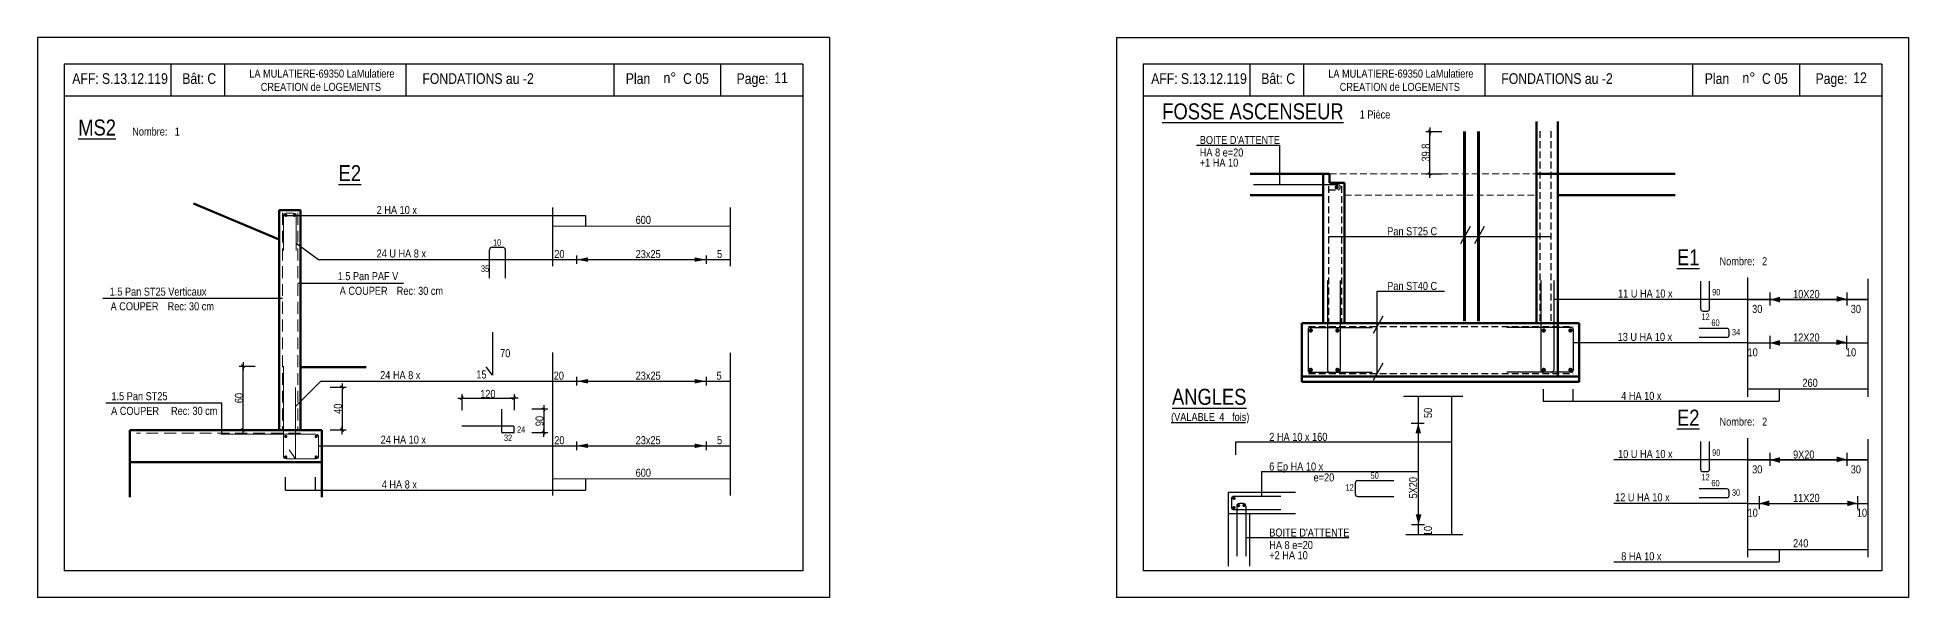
# Model space of a CAD drawing. Header units: centimetres. Extents: x 16433 to 114398, y -50094 to -12305.
# Drawn here: x 84335 to 87842, y -47264 to -46214 of the extents above; entities that cross this region are included whole.
import ezdxf
from ezdxf.enums import TextEntityAlignment as Align

# ---------------------------------------------------------------- set-up
doc = ezdxf.new("R2010")
doc.units = ezdxf.units.CM
doc.header["$LTSCALE"] = 0.5
for name, pattern in [('CACHE', [9.525, 6.35, -3.175]), ('CACHEX2', [19.05, 12.7, -6.35]), ('CONTINU', [0])]:
    doc.linetypes.add(name, pattern=pattern)
doc.layers.get('DEFPOINTS').update_dxf_attribs({"linetype": 'CONTINUOUS'})
for name, color, linetype in [('01_cote_gen', 4, 'CONTINUOUS'), ('01_fenetres', 171, 'CONTINUOUS'), ('01_linteaux', 2, 'CONTINUOUS'), ('01_texte', 230, 'CONTINUOUS'), ('AA_COTES', 2, 'CONTINUOUS')]:
    doc.layers.add(name, color=color, linetype=linetype)
doc.layers.add('01_murs_coup', color=5, linetype='CONTINUOUS', lineweight=60)
doc.layers.add('01_sem', color=42, linetype='CONTINUOUS', lineweight=15)
doc.styles.add('STYLE2', font='ARIALN.TTF')
doc.dimstyles.new('JB25', dxfattribs={"dimscale": 0.1, "dimtxt": 150, "dimasz": 15, "dimexe": 0.1, "dimexo": 0.1, "dimgap": 0.09, "dimtad": 1, "dimdec": 1, "dimlfac": 0.5, "dimdsep": 46, "dimtxsty": 'STYLE2', "dimblk1": 'BOND_G', "dimblk2": 'BOND_D', "dimsah": 1, "dimcen": 1.5, "dimdle": 0.01, "dimse1": 1, "dimse2": 1, "dimclrd": 4, "dimclre": 2, "dimclrt": 6, "dimazin": 2, "dimtfac": 2.333333, "dimtdec": 1, "dimtix": 1, "dimtmove": 2, "dimatfit": 3, "dimldrblk": 'BOND_G', "dimfxl": 1, "dimtolj": 1, "dimtzin": 0, "dimarcsym": 0})
doc.dimstyles.new('JB50', dxfattribs={"dimscale": 0.1, "dimtxt": 150, "dimasz": 15, "dimexe": 0.1, "dimexo": 0.1, "dimgap": 0.09, "dimtad": 1, "dimdec": 1, "dimdsep": 46, "dimtxsty": 'STYLE2', "dimblk1": 'BOND_G', "dimblk2": 'BOND_D', "dimsah": 1, "dimcen": 1.5, "dimdle": 0.01, "dimse1": 1, "dimse2": 1, "dimclrd": 4, "dimclre": 2, "dimclrt": 6, "dimazin": 2, "dimtfac": 2.333333, "dimtdec": 1, "dimtix": 1, "dimtmove": 2, "dimatfit": 3, "dimldrblk": 'BOND_G', "dimfxl": 1, "dimtolj": 1, "dimtzin": 0, "dimarcsym": 0})

# ---------------------------------------------------------------- blocks, each defined once
blk = doc.blocks.new('BOND_G')
at = {"layer": 'AA_COTES', "color": 0}
for p, q in [((5, 0), (-5, 0)), ((1.8, 1.8), (-1.8, -1.8)), ((0, -5), (0, 15))]:
    blk.add_line(p, q, dxfattribs=at)
blk = doc.blocks.new('BOND_D')
at = {"layer": 'AA_COTES', "color": 0}
for p, q in [((5, 0), (-5, 0)), ((-1.8, -1.8), (1.8, 1.8)), ((0, 5), (0, -15))]:
    blk.add_line(p, q, dxfattribs=at)
blk = doc.blocks.new('*D4460')
at = {"layer": '01_cote_gen', "color": 4, "lineweight": -2, "ltscale": 2, "transparency": 16777216}
blk.add_line((84720.5, -46949), (84720.5, -46832), dxfattribs=at)
at = {"layer": 'DEFPOINTS', "color": 0, "ltscale": 2}
for p in [(84720.5, -46830.5), (84796.1, -46830.5), (84788.1, -46950.5)]:
    blk.add_point(p, dxfattribs=at)
at = {"layer": '01_cote_gen', "color": 4, "lineweight": -2, "ltscale": 2, "transparency": 16777216, "xscale": 1.5, "yscale": 1.5, "zscale": 1.5}
for name, p, rotation in [('BOND_D', (84720.5, -46830.5), 90), ('BOND_G', (84720.5, -46950.5), 270)]:
    blk.add_blockref(name, p, dxfattribs=dict(at, rotation=rotation))
at = {"layer": '01_cote_gen', "color": 6, "ltscale": 2, "transparency": 16777216, "insert": (84712.8, -46890.5), "char_height": 15, "attachment_point": 5, "rotation": 90, "style": 'STYLE2'}
blk.add_mtext('\\A1;60', dxfattribs=at)
blk = doc.blocks.new('*D4461')
at = {"layer": '01_cote_gen', "color": 4, "lineweight": -2, "ltscale": 2, "transparency": 16777216}
blk.add_line((84906, -46872), (84906, -46949), dxfattribs=at)
at = {"layer": 'DEFPOINTS', "color": 0, "ltscale": 2}
for p in [(84819, -46870.5), (84861, -46950.5), (84906, -46950.5)]:
    blk.add_point(p, dxfattribs=at)
at = {"layer": '01_cote_gen', "color": 4, "lineweight": -2, "ltscale": 2, "transparency": 16777216, "xscale": 1.5, "yscale": 1.5, "zscale": 1.5}
for name, p, rotation in [('BOND_G', (84906, -46870.5), 90), ('BOND_D', (84906, -46950.5), 270)]:
    blk.add_blockref(name, p, dxfattribs=dict(at, rotation=rotation))
at = {"layer": '01_cote_gen', "color": 6, "ltscale": 2, "transparency": 16777216, "insert": (84898.3, -46910.5), "char_height": 15, "attachment_point": 5, "rotation": 90, "style": 'STYLE2'}
blk.add_mtext('\\A1;40', dxfattribs=at)
blk = doc.blocks.new('*D4462')
at = {"layer": '01_cote_gen', "color": 4, "lineweight": -2, "ltscale": 2, "transparency": 16777216}
blk.add_line((85131.9, -46890.5), (85226.9, -46890.5), dxfattribs=at)
at = {"layer": 'DEFPOINTS', "color": 0, "ltscale": 2}
for p in [(85228.4, -46890.5), (85130.4, -46943.5), (85228.4, -46943.5)]:
    blk.add_point(p, dxfattribs=at)
at = {"layer": '01_cote_gen', "color": 4, "lineweight": -2, "ltscale": 2, "transparency": 16777216, "xscale": 1.5, "yscale": 1.5, "zscale": 1.5, "rotation": 180}
blk.add_blockref('BOND_G', (85130.4, -46890.5), dxfattribs=at)
at = {"layer": '01_cote_gen', "color": 4, "lineweight": -2, "ltscale": 2, "transparency": 16777216, "xscale": 1.5, "yscale": 1.5, "zscale": 1.5}
blk.add_blockref('BOND_D', (85228.4, -46890.5), dxfattribs=at)
at = {"layer": '01_cote_gen', "color": 6, "ltscale": 2, "transparency": 16777216, "insert": (85179.4, -46882.8), "char_height": 15, "attachment_point": 5, "style": 'STYLE2'}
blk.add_mtext('\\A1;120', dxfattribs=at)
blk = doc.blocks.new('*D4463')
at = {"layer": '01_cote_gen', "color": 4, "lineweight": -2, "ltscale": 2, "transparency": 16777216}
blk.add_line((85284, -46913), (85284, -46954.2), dxfattribs=at)
at = {"layer": 'DEFPOINTS', "color": 0, "ltscale": 2}
for p in [(85205.4, -46911.5), (85216.9, -46955.8), (85284, -46955.8)]:
    blk.add_point(p, dxfattribs=at)
at = {"layer": '01_cote_gen', "color": 4, "lineweight": -2, "ltscale": 2, "transparency": 16777216, "xscale": 1.5, "yscale": 1.5, "zscale": 1.5}
for name, p, rotation in [('BOND_G', (85284, -46911.5), 90), ('BOND_D', (85284, -46955.8), 270)]:
    blk.add_blockref(name, p, dxfattribs=dict(at, rotation=rotation))
at = {"layer": '01_cote_gen', "color": 6, "ltscale": 2, "transparency": 16777216, "insert": (85276.3, -46933.6), "char_height": 15, "attachment_point": 5, "rotation": 90, "style": 'STYLE2'}
blk.add_mtext('\\A1;90', dxfattribs=at)
blk = doc.blocks.new('*D4464')
at = {"layer": '01_sem', "color": 4, "linetype": 'Continuous', "lineweight": -2, "transparency": 16777216}
blk.add_line((86945, -46468.7), (86945, -46392.1), dxfattribs=at)
at = {"layer": 'DEFPOINTS', "color": 0, "linetype": 'Continuous'}
for p in [(86945, -46390.6), (87010, -46390.6), (86992, -46470.2)]:
    blk.add_point(p, dxfattribs=at)
at = {"layer": '01_sem', "color": 4, "linetype": 'Continuous', "lineweight": -2, "transparency": 16777216, "xscale": 1.5, "yscale": 1.5, "zscale": 1.5}
for name, p, rotation in [('BOND_D', (86945, -46390.6), 90), ('BOND_G', (86945, -46470.2), 270)]:
    blk.add_blockref(name, p, dxfattribs=dict(at, rotation=rotation))
at = {"layer": '01_sem', "color": 6, "linetype": 'Continuous', "lineweight": 0, "transparency": 16777216, "insert": (86937.4, -46430.4), "char_height": 15, "attachment_point": 5, "rotation": 90, "style": 'STYLE2'}
blk.add_mtext('\\A1;39.8', dxfattribs=at)

msp = doc.modelspace()

# ---------------------------------------------------------------- linework, layer by layer
at = {"layer": '01_fenetres', "ltscale": 30}
for p, q in [((84385, -46264.5), (84385, -47214.5)), ((84385, -46264.5), (84385, -47214.5)), ((84385, -46264.5), (84385, -47214.5)), ((85770, -46264.5), (84385, -46264.5)), ((84585, -46264.5), (84585, -46324.5)), ((84685.5, -46264.5), (84685.5, -46324.5)), ((85025.673, -46264.5), (85025.673, -46324.5)), ((85415.868, -46324.5), (85415.868, -46264.5)), ((85615.868, -46324.5), (85615.868, -46264.5)), ((85770, -46264.5), (85770, -47214.5)), ((86407.5, -46264.5), (86407.5, -47214.5)), ((86407.5, -46264.5), (86407.5, -47214.5)), ((86407.5, -46264.5), (86407.5, -47214.5)), ((87792.5, -46264.5), (86407.5, -46264.5)), ((86607.5, -46264.5), (86607.5, -46324.5)), ((86708, -46264.5), (86708, -46324.5)), ((87048.173, -46264.5), (87048.173, -46324.5)), ((87438.368, -46324.5), (87438.368, -46264.5)), ((87638.368, -46324.5), (87638.368, -46264.5)), ((87792.5, -46264.5), (87792.5, -47214.5)), ((85770, -46324.5), (84385, -46324.5)), ((87792.5, -46324.5), (86407.5, -46324.5)), ((85770, -47214.5), (84385, -47214.5)), ((87792.5, -47214.5), (86407.5, -47214.5))]:
    msp.add_line(p, q, dxfattribs=at)
at = {"layer": '01_linteaux', "linetype": 'CACHEX2', "lineweight": 9, "ltscale": 2}
for p, q in [((86757.288, -46470.209), (87145.288, -46470.209)), ((86785.288, -46510.417), (87145.288, -46510.417))]:
    msp.add_line(p, q, dxfattribs=at)
at = {"layer": '01_linteaux', "linetype": 'Continuous'}
for p, q in [((85182.5, -46665.53), (85182.5, -46612.947)), ((85187.5, -46607.947), (85207.111, -46607.947)), ((85212.111, -46665.53), (85212.111, -46612.947)), ((85187.88, -46766.84), (85187.88, -46847.84)), ((85187.88, -46847.84), (85175.88, -46831.84)), ((86986.014, -46887.32), (86986.014, -47147)), ((85205.368, -46954.75), (85205.368, -46911.5)), ((85227.368, -46943.5), (85130.368, -46943.5)), ((85227.368, -46955.75), (85206.368, -46955.75)), ((85228.368, -46954.75), (85228.368, -46944.5)), ((86805.085, -47050.348), (86805.085, -47069.96)), ((86810.085, -47045.348), (86877.668, -47045.348)), ((86573.128, -47079.679), (86573.128, -47094.679)), ((86573.128, -47079.679), (86573.128, -47094.679)), ((86578.128, -47074.679), (86665.628, -47074.679)), ((86578.128, -47099.679), (86665.628, -47099.679)), ((86583.051, -47093.174), (86583.051, -47187.179)), ((86583.051, -47093.174), (86583.051, -47094.679)), ((86595.182, -47088.174), (86588.051, -47088.174)), ((86600.182, -47093.174), (86600.182, -47187.179)), ((86810.085, -47074.96), (86877.668, -47074.96))]:
    msp.add_line(p, q, dxfattribs=at)
at = {"layer": '01_linteaux', "linetype": 'CONTINU', "lineweight": 9, "ltscale": 3, "const_width": 6, "flags": 128}
msp.add_lwpolyline([(87010.012, -46390.589), (87010.012, -46746.751)], dxfattribs=at)
at = {"layer": '01_linteaux', "linetype": 'CACHEX2', "lineweight": 9, "ltscale": 3, "const_width": 6, "flags": 128}
msp.add_lwpolyline([(87036.262, -46390.589), (87036.262, -46746.751)], dxfattribs=at)
at = {"layer": '01_linteaux', "linetype": 'Continuous', "const_width": 3, "flags": 128}
for points in [[(86576.538, -47078.57, 1), (86579.538, -47078.57, 1)], [(86576.538, -47095.722, 1), (86579.538, -47095.722, 1)], [(86585.233, -47092.098, 1), (86588.233, -47092.098, 1)], [(86595.092, -47091.759, 1), (86598.092, -47091.759, 1)]]:
    msp.add_lwpolyline(points, format="xyb", close=True, dxfattribs=at)
at = {"layer": '01_linteaux', "linetype": 'Continuous'}
for centre, radius, start, end in [((85187.5, -46612.947), 5, 90, 180), ((85207.111, -46612.947), 5, 0, 90), ((85206.368, -46954.75), 1, 180, 270), ((85227.368, -46944.5), 1, 0, 90), ((85227.368, -46954.75), 1, 270, 0), ((86810.085, -47050.348), 5, 90, 180), ((86810.085, -47069.96), 5, 180, 270), ((86578.128, -47079.679), 5, 90, 180), ((86578.128, -47079.679), 5, 90, 180), ((86578.128, -47094.679), 5, 180, 270), ((86588.051, -47093.174), 5, 90, 180), ((86595.182, -47093.174), 5, 0, 90)]:
    msp.add_arc(centre, radius, start, end, dxfattribs=at)
at = {"layer": '01_murs_coup', "linetype": 'Continuous', "lineweight": 50}
for p, q in [((87145.288, -46371.988), (87145.288, -46750.209)), ((87185.288, -46371.988), (87185.288, -46470.209)), ((86608.51, -46470.209), (86757.288, -46470.209)), ((86745.288, -46470.209), (86745.288, -46750.209)), ((86757.288, -46470.209), (86757.288, -46487.209)), ((87145.288, -46470.209), (87405.038, -46470.209)), ((87185.288, -46470.209), (87185.288, -46850.209)), ((86757.288, -46487.209), (86785.288, -46487.209)), ((86785.288, -46487.209), (86785.288, -46750.209)), ((86608.51, -46510.209), (86745.288, -46510.209)), ((87185.288, -46510.209), (87405.038, -46510.209)), ((86705.288, -46750.209), (86705.288, -46860.209)), ((86705.288, -46750.209), (87225.288, -46750.209)), ((87225.288, -46750.209), (87225.288, -46860.209)), ((86705.288, -46850.209), (87225.288, -46850.209)), ((86785.288, -46850.209), (86745.288, -46850.209)), ((86705.288, -46860.209), (87225.288, -46860.209))]:
    msp.add_line(p, q, dxfattribs=at)
at = {"layer": '01_murs_coup'}
for p, q in [((84788.137, -46593.5), (84627.5, -46525.5)), ((84788.137, -46538), (84828.137, -46538)), ((84788.137, -46538), (84788.137, -46950.5)), ((84828.137, -46538), (84828.137, -46950.5)), ((84828.137, -46832.5), (84951, -46832.5)), ((84508.137, -46950.5), (84508.137, -47010.5)), ((84828.137, -46950.5), (84508.137, -46950.5)), ((84868.137, -46950.5), (84828.137, -46950.5)), ((84868.137, -46950.5), (84868.137, -47010.5)), ((84508.137, -47010.5), (84868.137, -47010.5)), ((84508.137, -47010.5), (84508.137, -47076.343)), ((84868.137, -47010.5), (84868.137, -47076.343))]:
    msp.add_line(p, q, dxfattribs=at)
at = {"layer": '01_murs_coup', "linetype": 'Continuous', "lineweight": 0}
for p, q in [((85300.5, -46568), (85633.5, -46568)), ((85300.5, -47042), (85633.5, -47042))]:
    msp.add_line(p, q, dxfattribs=at)
at = {"layer": '01_sem', "color": 2, "linetype": 'CACHE', "lineweight": 0, "ltscale": 7}
for p, q in [((84794.137, -46543.5), (84794.137, -46950.5)), ((84823.137, -46543.5), (84823.137, -46950.5)), ((84828.137, -46956.5), (84520.637, -46956.5))]:
    msp.add_line(p, q, dxfattribs=at)
at = {"layer": '01_sem', "color": 2, "lineweight": 0, "ltscale": 7}
for p, q in [((84801.137, -46544), (84815.137, -46544)), ((84796.137, -46549), (84796.137, -46614)), ((84820.137, -46549), (84820.137, -46614)), ((84796.137, -46830.5), (84796.137, -46999.5)), ((84818.998, -46870.477), (84818.5, -47004.5)), ((84857.137, -46958.5), (84678.637, -46958.5)), ((84862.137, -46963.5), (84862.137, -46999.5)), ((84818.5, -47004.5), (84807, -46987.5)), ((84801.137, -47004.5), (84857.137, -47004.5))]:
    msp.add_line(p, q, dxfattribs=at)
at = {"layer": '01_sem', "color": 2, "lineweight": 0, "ltscale": 7, "const_width": 3}
for points in [[(84799, -46548, 1), (84802, -46548, 1)], [(84815, -46548, 1), (84818, -46548, 1)], [(84799, -46962.5, 1), (84802, -46962.5, 1)], [(84856, -46962.5, 1), (84859, -46962.5, 1)], [(84799, -47001, 1), (84802, -47001, 1)], [(84856, -47001, 1), (84859, -47001, 1)]]:
    msp.add_lwpolyline(points, format="xyb", close=True, dxfattribs=at)
at = {"layer": '01_sem', "color": 2, "lineweight": 0, "ltscale": 7}
for centre, start, end in [((84801.137, -46549), 90, 180), ((84815.137, -46549), 0, 90), ((84857.137, -46963.5), 0, 90), ((84801.137, -46999.5), 180, 270), ((84857.137, -46999.5), 270, 0)]:
    msp.add_arc(centre, 5, start, end, dxfattribs=at)
at = {"layer": '01_texte', "ltscale": 30}
for p, q in [((84335, -46214.5), (84335, -47264.5)), ((84335, -46214.5), (84335, -47264.5)), ((85820, -46214.5), (84335, -46214.5)), ((85820, -46214.5), (85820, -47264.5)), ((85820, -46214.5), (85820, -47264.5)), ((86357.5, -46214.5), (86357.5, -47264.5)), ((86357.5, -46214.5), (87842.5, -46214.5)), ((87842.5, -46214.5), (87842.5, -47264.5)), ((87842.5, -46214.5), (87842.5, -47264.5)), ((87020.816, -46568.647), (87002.502, -46601.331)), ((87047.066, -46568.647), (87028.752, -46601.331)), ((86755.45, -46587.928), (87171.717, -46587.928)), ((87452.834, -46723.476), (87452.834, -46671.377)), ((87469.558, -46723.476), (87469.558, -46671.377)), ((87540.263, -46664.77), (87540.263, -46888.001)), ((87765.966, -46666.729), (87765.966, -46888.001)), ((86846.317, -46844.209), (86846.317, -46690.399)), ((86846.317, -46690.399), (86972.891, -46690.399)), ((87765.966, -46705.871), (87177.288, -46705.871)), ((87540.263, -46705.871), (87765.966, -46705.871)), ((87582.328, -46692.559), (87582.328, -46716.911)), ((87726.66, -46692.559), (87726.66, -46716.911)), ((86857.121, -46736.927), (86838.807, -46769.612)), ((87456.834, -46727.476), (87465.558, -46727.476)), ((87540.263, -46787.15), (87213.853, -46787.15)), ((87501.943, -46760.012), (87449.844, -46760.012)), ((87501.943, -46776.736), (87449.844, -46776.736)), ((87505.943, -46772.736), (87505.943, -46764.012)), ((87540.263, -46787.15), (87765.966, -46787.15)), ((87582.328, -46773.839), (87582.328, -46798.19)), ((87726.16, -46773.839), (87726.16, -46798.19)), ((86857.121, -46824.927), (86838.807, -46857.612)), ((87007.161, -46887.32), (86895.569, -46887.32)), ((86923.958, -47147), (86923.958, -46887.32)), ((87157.61, -46874.12), (87157.61, -46896.624)), ((87213.158, -46874.12), (87213.158, -46896.624)), ((87540.263, -46873.517), (87765.966, -46873.517)), ((87600.23, -46873.517), (87600.23, -46896.624)), ((87157.61, -46896.624), (87600.23, -46896.624)), ((86910.089, -46937.809), (86934.441, -46937.809)), ((87452.834, -47024.202), (87452.834, -46972.103)), ((87469.558, -47024.202), (87469.558, -46972.103)), ((87540.263, -46965.495), (87540.263, -47188.727)), ((87582.328, -46993.285), (87582.328, -47017.637)), ((87726.66, -46993.285), (87726.66, -47017.637)), ((87765.966, -46967.455), (87765.966, -47188.727)), ((87765.966, -47006.597), (87290.058, -47006.597)), ((87456.834, -47028.202), (87465.558, -47028.202)), ((87540.263, -47006.597), (87765.966, -47006.597)), ((87501.943, -47060.738), (87449.844, -47060.738)), ((87505.943, -47073.462), (87505.943, -47064.738)), ((87540.263, -47087.876), (87290.058, -47087.876)), ((87501.943, -47077.462), (87449.844, -47077.462)), ((87540.263, -47087.876), (87765.966, -47087.876)), ((87562.328, -47074.565), (87562.328, -47098.916)), ((87746.66, -47074.565), (87746.66, -47098.916)), ((86910.646, -47127.707), (86934.998, -47127.707)), ((87007.161, -47147), (86899.851, -47147)), ((87540.263, -47174.243), (87765.966, -47174.243)), ((87600.23, -47174.243), (87600.23, -47197.35)), ((87290.058, -47197.35), (87600.23, -47197.35)), ((85820, -47264.5), (84335, -47264.5)), ((87842.5, -47264.5), (86357.5, -47264.5))]:
    msp.add_line(p, q, dxfattribs=at)
at = {"layer": '01_texte', "linetype": 'CACHEX2', "ltscale": 2}
for p, q in [((87151.288, -46390.209), (87151.288, -46750.209)), ((87171.717, -46390.209), (87171.717, -46750.209)), ((86755.45, -46493.048), (86755.45, -46750.209)), ((86755.45, -46499.883), (86773.196, -46499.883)), ((86779.288, -46493.118), (86779.288, -46750.209)), ((86717.863, -46756.209), (87213.545, -46756.209)), ((86717.863, -46844.209), (87213.545, -46844.209))]:
    msp.add_line(p, q, dxfattribs=at)
at = {"layer": '01_texte'}
for p, q in [((86507.744, -46416.251), (86663.245, -46416.251)), ((86663.245, -46416.251), (86663.245, -46490.993)), ((86773.196, -46490.993), (86614.542, -46490.993)), ((86777.196, -46494.993), (86777.196, -46494.993)), ((84823.137, -46675), (85021.069, -46675)), ((86753.288, -46670.209), (86753.288, -46838.209)), ((86777.288, -46670.209), (86777.288, -46838.209)), ((87153.288, -46670.209), (87153.288, -46838.209)), ((87177.288, -46670.209), (87177.288, -46838.209)), ((84794.137, -46704), (84457.5, -46704)), ((86716.723, -46762.209), (86716.723, -46838.209)), ((86720.723, -46758.209), (86837.288, -46758.209)), ((87209.853, -46758.209), (87089.288, -46758.209)), ((87213.853, -46762.209), (87213.853, -46838.209)), ((86720.723, -46842.209), (86837.288, -46842.209)), ((87209.853, -46842.209), (87089.288, -46842.209)), ((84680.5, -46900), (84463, -46900)), ((84680.5, -46956.5), (84680.5, -46900)), ((86581.153, -46996.809), (86581.153, -46972.76)), ((86581.153, -46972.76), (86986.014, -46972.76)), ((86629.706, -47028.325), (86923.958, -47028.325)), ((86629.706, -47028.325), (86629.706, -47074.679)), ((86567.128, -47067.179), (86567.128, -47205.312)), ((86567.128, -47067.179), (86693.122, -47067.179)), ((86567.128, -47107.179), (86693.122, -47107.179)), ((86607.128, -47107.179), (86607.128, -47205.312)), ((86600.182, -47152.142), (86793.551, -47152.142))]:
    msp.add_line(p, q, dxfattribs=at)
at = {"layer": '01_texte', "linetype": 'Continuous'}
for p, q in [((85300.5, -46533.5), (85300.5, -46643)), ((85633.5, -46533.5), (85633.5, -46643)), ((84800, -46548.5), (85362.5, -46548.5)), ((85362.5, -46548.5), (85362.5, -46568)), ((84820.137, -46600), (84862.137, -46631)), ((84862.137, -46631), (85633.5, -46631)), ((85345.5, -46623), (85345.5, -46639)), ((85588.5, -46623), (85588.5, -46639)), ((85300.5, -46805), (85300.5, -47073)), ((85633.5, -46806), (85633.5, -47073)), ((84818.864, -46906.496), (84866.5, -46859)), ((84866.5, -46859), (85633.5, -46859)), ((85345.5, -46851), (85345.5, -46867)), ((85588.5, -46851), (85588.5, -46867)), ((84862.137, -46980), (85633.5, -46980)), ((85345.5, -46972), (85345.5, -46988)), ((85588.5, -46972), (85588.5, -46988)), ((84800, -47063), (84800, -47039)), ((84800, -47063), (85362.5, -47063)), ((84856.5, -47063), (84856.5, -47038.5)), ((85362.5, -47042), (85362.5, -47063))]:
    msp.add_line(p, q, dxfattribs=at)
at = {"layer": '01_texte', "const_width": 4, "flags": 128}
for points in [[(86772.474, -46495.504, 1), (86768.474, -46495.504, 1)], [(86719.861, -46763.86, 1), (86723.861, -46763.86, 1)], [(86769.906, -46763.86, 1), (86773.906, -46763.86, 1)], [(87160.67, -46763.86, -1), (87156.67, -46763.86, -1)], [(87210.716, -46763.86, -1), (87206.716, -46763.86, -1)], [(86719.861, -46837.636, 1), (86723.861, -46837.636, 1)], [(86769.906, -46837.636, 1), (86773.906, -46837.636, 1)], [(87160.67, -46837.636, -1), (87156.67, -46837.636, -1)], [(87210.716, -46837.636, -1), (87206.716, -46837.636, -1)]]:
    msp.add_lwpolyline(points, format="xyb", close=True, dxfattribs=at)
at = {"layer": '01_texte', "linetype": 'Continuous', "ltscale": 2}
msp.add_arc((86773.196, -46495.438), 4.445, 270, 90, dxfattribs=at)
at = {"layer": '01_texte', "ltscale": 30}
for centre, start, end in [((87456.834, -46723.476), 180, 270), ((87465.558, -46723.476), 270, 0), ((87501.943, -46764.012), 0, 90), ((87501.943, -46772.736), 270, 360), ((87456.834, -47024.202), 180, 270), ((87465.558, -47024.202), 270, 0), ((87501.943, -47064.738), 0, 90), ((87501.943, -47073.462), 270, 360)]:
    msp.add_arc(centre, 4, start, end, dxfattribs=at)
at = {"layer": '01_texte'}
for centre, start, end in [((86720.723, -46762.209), 90, 180), ((87209.853, -46762.209), 0, 90), ((86720.723, -46838.209), 180, 270), ((86757.288, -46838.209), 180, 270), ((86773.288, -46838.209), 270, 0), ((87157.288, -46838.209), 180, 270), ((87173.288, -46838.209), 270, 0), ((87209.853, -46838.209), 270, 0)]:
    msp.add_arc(centre, 4, start, end, dxfattribs=at)
at = {"layer": '01_texte', "linetype": 'Continuous'}
for points in [[(85345.5, -46631), (85367.2, -46626.8), (85367.2, -46631)], [(85345.5, -46631), (85367.2, -46635.2), (85367.2, -46631)], [(85588.5, -46631), (85566.8, -46626.8), (85566.8, -46631)], [(85588.5, -46631), (85566.8, -46635.2), (85566.8, -46631)], [(85345.5, -46859), (85367.2, -46854.8), (85367.2, -46859)], [(85345.5, -46859), (85367.2, -46863.2), (85367.2, -46859)], [(85588.5, -46859), (85566.8, -46854.8), (85566.8, -46859)], [(85588.5, -46859), (85566.8, -46863.2), (85566.8, -46859)], [(85345.5, -46980), (85367.2, -46975.8), (85367.2, -46980)], [(85345.5, -46980), (85367.2, -46984.2), (85367.2, -46980)], [(85588.5, -46980), (85566.8, -46975.8), (85566.8, -46980)], [(85588.5, -46980), (85566.8, -46984.2), (85566.8, -46980)]]:
    msp.add_solid(points, dxfattribs=at)
at = {"layer": '01_texte', "ltscale": 30}
for points in [[(87582.328, -46705.871), (87601.404, -46700.561), (87601.404, -46705.871)], [(87582.328, -46705.871), (87601.404, -46711.181), (87601.404, -46705.871)], [(87726.66, -46704.735), (87707.584, -46699.425), (87707.584, -46704.735)], [(87726.66, -46704.735), (87707.584, -46710.045), (87707.584, -46704.735)], [(87582.328, -46787.15), (87601.404, -46781.841), (87601.404, -46787.15)], [(87582.328, -46787.15), (87601.404, -46792.46), (87601.404, -46787.15)], [(87726.16, -46786.014), (87707.084, -46780.705), (87707.084, -46786.014)], [(87726.16, -46786.014), (87707.084, -46791.324), (87707.084, -46786.014)], [(86923.401, -46937.809), (86918.092, -46956.886), (86923.401, -46956.886)], [(86923.401, -46937.809), (86928.711, -46956.886), (86923.401, -46956.886)], [(87726.66, -47005.461), (87707.584, -47000.151), (87707.584, -47005.461)], [(87582.328, -47006.597), (87601.404, -47001.287), (87601.404, -47006.597)], [(87582.328, -47006.597), (87601.404, -47011.907), (87601.404, -47006.597)], [(87726.66, -47005.461), (87707.584, -47010.771), (87707.584, -47005.461)], [(87562.328, -47087.876), (87581.404, -47082.567), (87581.404, -47087.876)], [(87562.328, -47087.876), (87581.404, -47093.186), (87581.404, -47087.876)], [(87746.66, -47087.876), (87727.584, -47082.567), (87727.584, -47087.876)], [(87746.66, -47087.876), (87727.584, -47093.186), (87727.584, -47087.876)], [(86923.958, -47127.707), (86918.649, -47108.631), (86923.958, -47108.631)], [(86923.958, -47127.707), (86929.268, -47108.631), (86923.958, -47108.631)]]:
    msp.add_solid(points, dxfattribs=at)

# ---------------------------------------------------------------- texts
at = {"layer": '01_texte', "style": 'STYLE2'}
for s, height, p in [('AFF:', 20, (84400.296, -46301.651)), ('S.13.12.119', 20, (84455.96, -46301.651)), ('Bât: C', 20, (84606.46, -46301.651)), ('LA MULATIERE-69350 LaMulatiere', 15, (84732.197, -46289.784)), ('CREATION de LOGEMENTS', 15, (84753.679, -46314.784)), ('FONDATIONS au -2', 20, (85056.618, -46301.651)), ('Plan', 20, (85437.913, -46301.651)), ('n%%D', 20, (85508.598, -46300.209)), (' C 05', 20, (85538.941, -46301.651)), ('Page:', 20, (85645.582, -46301.651)), ('11', 20, (85716.267, -46300.209)), ('AFF:', 20, (86422.796, -46301.651)), ('S.13.12.119', 20, (86478.46, -46301.651)), ('Bât: C', 20, (86628.96, -46301.651)), ('LA MULATIERE-69350 LaMulatiere', 15, (86754.697, -46289.784)), ('CREATION de LOGEMENTS', 15, (86776.179, -46314.784)), ('FONDATIONS au -2', 20, (87079.118, -46301.651)), ('Plan', 20, (87460.413, -46301.651)), ('n%%D', 20, (87531.098, -46300.209)), (' C 05', 20, (87561.441, -46301.651)), ('Page:', 20, (87668.082, -46301.651)), ('12', 20, (87738.767, -46300.209)), ('%%UMS2', 30, (84411.577, -46398.391)), ('Nombre:', 15, (84512.775, -46398.391)), ('1', 15, (84592.398, -46398.391)), ("BOITE D'ATTENTE", 15, (86513.829, -46414.226)), ('HA 8 e=20', 15, (86513.829, -46437.654)), ('%%UE2', 30, (84899.577, -46483.891)), ('+1 HA 10', 15, (86513.829, -46456.743)), ('Pan ST25 C', 15, (86865.199, -46585.325)), ('10', 12, (85189.039, -46605.157)), ('%%UE1', 30, (87408.401, -46641.546)), ('35', 12, (85166.415, -46653.95)), ('Nombre:', 15, (87488.213, -46641.546)), ('2', 15, (87567.836, -46641.546)), ('Pan ST40 C', 15, (86865.199, -46687.796)), ('11 U HA 10 x ', 15, (87297.947, -46702.095)), ('30', 15, (87549.251, -46730.939)), ('10X20', 15, (87625.993, -46703.095)), ('30', 15, (87734.116, -46730.939)), (' 13 U HA 10 x ', 15, (87292.381, -46783.374)), ('12X20', 15, (87625.993, -46784.375)), ('10', 15, (87540.68, -46812.219)), ('10', 15, (87725.046, -46812.219)), ('260', 15, (87643.493, -46869.408)), ('4 HA 10 x', 15, (87303.861, -46893.885)), ('%%U(VALABLE            ', 15, (86460.083, -46933.459)), ('4', 15, (86550.369, -46933.459)), ('fois)', 15, (86574.333, -46933.459)), ('%%UE2', 30, (87408.401, -46942.272)), ('Nombre:', 15, (87488.213, -46942.272)), ('2', 15, (87567.836, -46942.272)), ('2 HA 10 x 160', 15, (86644.135, -46970.735)), ('10 U HA 10 x ', 15, (87297.947, -47002.82)), ('9X20', 15, (87625.993, -47003.821)), (' 6 Ep HA 10 x', 15, (86639.211, -47026.3)), ('e=20', 15, (86727.202, -47046.78)), ('50', 12, (86834.143, -47041.798)), ('30', 15, (87549.251, -47031.665)), ('30', 15, (87734.116, -47031.665)), ('12', 12, (86787.233, -47064.005)), ('12 U HA 10 x ', 15, (87292.381, -47084.1)), ('11X20', 15, (87625.993, -47085.101)), ('10', 15, (87540.68, -47112.945)), ('10', 15, (87745.546, -47112.945)), ("BOITE D'ATTENTE", 15, (86644.135, -47150.117)), ('HA 8 e=20', 15, (86644.135, -47173.545)), ('240', 15, (87625.993, -47170.134)), ('+2 HA 10', 15, (86644.135, -47192.634)), ('8 HA 10 x', 15, (87303.861, -47194.611))]:
    msp.add_text(s, height=height, dxfattribs=at).set_placement(p)
for s, height, p in [('%%uFOSSE ASCENSEUR', 30, (86613.481, -46353.086)), ('1 Pièce ', 15, (86844.71, -46358.558)), ('%%uANGLES', 30, (86531.571, -46888.162))]:
    msp.add_text(s, height=height, dxfattribs=at).set_placement(p, align=Align.MIDDLE)
for s, height, p in [('2 HA 10 x', 15, (85046.347, -46545.5)), ('600', 15, (85485.057, -46564)), ('24 U HA 8 x', 15, (85063.404, -46627)), ('20', 15, (85322.943, -46628)), ('23x25', 15, (85503.208, -46628)), ('5', 15, (85618.5, -46628)), ('1.5 Pan ST25 Verticaux', 15, (84651.904, -46698.5)), ('1.5 Pan PAF V', 15, (85011.404, -46669.5)), ('A COUPER', 15, (84991.404, -46697)), ('Rec: 30 cm', 15, (85095.404, -46697)), ('A COUPER', 15, (84561.904, -46726)), ('Rec: 30 cm', 15, (84665.904, -46726)), ('70', 15, (85221.437, -46813.84)), ('24 HA 8 x', 15, (85052.904, -46855)), ('15', 15, (85176.88, -46853.84)), ('20', 15, (85321.943, -46856)), ('23x25', 15, (85503.208, -46856)), ('5', 15, (85617.5, -46856)), ('1.5 Pan ST25  ', 15, (84588.404, -46894.5)), ('A COUPER', 15, (84562.904, -46922)), ('Rec: 30 cm', 15, (84672.404, -46922)), ('24 HA 10 x', 15, (85063.404, -46976)), ('32', 12, (85224.904, -46971)), ('24', 12, (85249.404, -46955.5)), ('20', 15, (85322.943, -46977)), ('23x25', 15, (85503.208, -46977)), ('5', 15, (85618.5, -46977)), ('600', 15, (85485.057, -47038)), ('4 HA 8 x', 15, (85046.347, -47060))]:
    msp.add_text(s, height=height, dxfattribs=at).set_placement(p, align=Align.RIGHT)
at = {"layer": '01_texte', "ltscale": 30, "style": 'STYLE2', "width": 0.8}
for s, p in [('90', (87474.308, -46697.996)), ('12', (87454.395, -46744.07)), ('60', (87472.92, -46755.275)), ('34', (87511.475, -46772.915)), ('90', (87474.308, -46998.722)), ('12', (87454.395, -47044.796)), ('60', (87472.92, -47056.001)), ('30', (87511.475, -47073.641))]:
    msp.add_text(s, height=12, dxfattribs=at).set_placement(p)
at = {"layer": '01_texte', "style": 'STYLE2'}
for s, p in [('50', (86949.026, -46927.864)), ('5X20', (86921.183, -47078.739)), ('10', (86949.026, -47149.355))]:
    msp.add_text(s, height=15, rotation=90, dxfattribs=at).set_placement(p)

# ---------------------------------------------------------------- dimensions: what is measured, and where the dimension line sits
at = {"layer": '01_cote_gen', "ltscale": 2}
for base, p1, p2, text, picture, middle in [((84720.5, -46830.5), (84788.137, -46950.5), (84796.137, -46830.5), '60', '*D4460', (84712.832, -46890.5)), ((84906, -46950.5), (84818.998, -46870.477), (84861, -46950.5), '40', '*D4461', (84898.332, -46910.489)), ((85284, -46955.75), (85205.368, -46911.5), (85216.868, -46955.75), '90', '*D4463', (85276.332, -46933.625))]:
    dim = msp.add_linear_dim(base=base, p1=p1, p2=p2, angle=90, text=text, dimstyle='JB50', dxfattribs=at)
    dim.commit()
    dim.dimension.update_dxf_attribs({"geometry": picture, "text_midpoint": middle})
dim = msp.add_linear_dim(base=(85228.368, -46890.5), p1=(85130.368, -46943.5), p2=(85228.368, -46943.5), text='120', dimstyle='JB50', dxfattribs=at)
dim.commit()
dim.dimension.update_dxf_attribs({"geometry": '*D4462', "text_midpoint": (85179.368, -46882.832)})
at = {"layer": '01_sem', "linetype": 'Continuous', "lineweight": 0}
dim = msp.add_linear_dim(base=(86945.026, -46390.589), p1=(86992.001, -46470.209), p2=(87010.012, -46390.589), angle=90, dimstyle='JB25', override={"dimzin": 0}, dxfattribs=at)
dim.commit()
dim.dimension.update_dxf_attribs({"geometry": '*D4464', "text_midpoint": (86937.359, -46430.399)})

doc.saveas('drawing.dxf')
